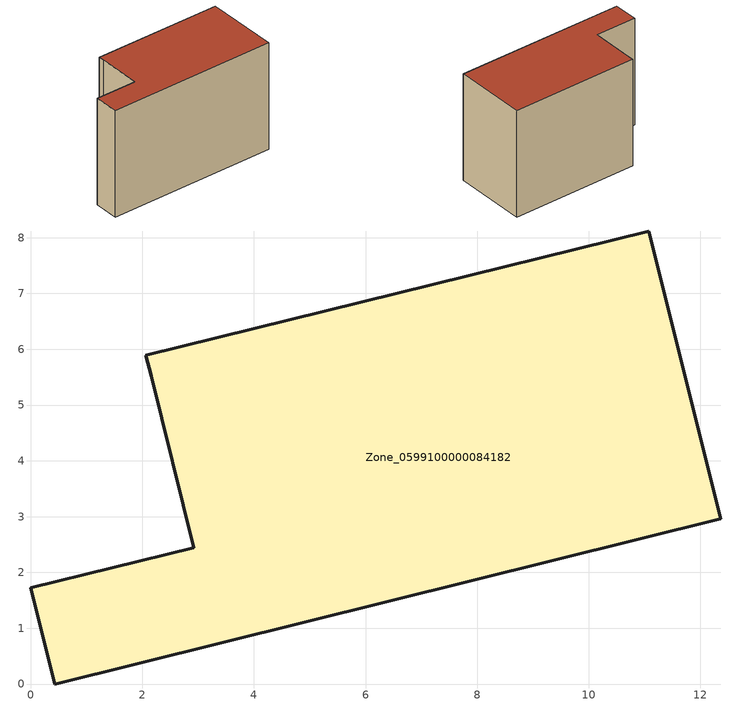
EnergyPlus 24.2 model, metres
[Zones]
Zone_0599100000084182
 floor ground (C_G): 12.37,2.96 0.43,0 0,1.73 2.92,2.44 2.16,5.52 2.06,5.89 11.08,8.12 z0
 wall outside (C_F): 0.43,0 12.37,2.96 11.08,8.12 2.06,5.89 2.16,5.52 2.92,2.44 0,1.73 0.43,0 z0:7.99
 roof outside (C_R): 2.16,5.52 2.92,2.44 0,1.73 0.43,0 12.37,2.96 11.08,8.12 2.06,5.89 z7.99
[BUILDING]
Pand.0599100000084182: North Axis=0; Terrain=City; Loads Convergence Tolerance Value=0.04; Temperature Convergence Tolerance Value=0.4; Solar Distribution=FullExterior; Maximum Number of Warmup Days=25; Minimum Number of Warmup Days=1
[Site:Location]
Rotterdam.The.Hague.AP_ZH_NLD Design_Conditions: Latitude=51.96; Longitude=4.45; Time Zone=1; Elevation=-4.5
[SITE:GROUNDTEMPERATURE:BUILDINGSURFACE]
18, 18, 18, 18, 18, 18, 18, 18, 18, 18, 18, 18
[MATERIAL] Thermal Absorptance=0.9; Solar Absorptance=0.7; Visible Absorptance=0.7
Name | Roughness | Thickness | Conductivity | Density | Specific Heat
G.TC.1975-1991 | MediumSmooth | 0.15 | 0.288461 | 540 | 1210
F.TC.1975-1991 | Rough | 0.3 | 0.230769 | 1920 | 840
R.TC.1975-1991 | MediumRough | 0.2 | 0.153846 | 1500 | 1000
[CONSTRUCTION]
C_G: G.TC.1975-1991
C_F: F.TC.1975-1991
C_R: R.TC.1975-1991
[ZONE]
Zone_0599100000084182: Type=1; Multiplier=1; Ceiling Height=Autocalculate; Volume=Autocalculate; Floor Area=autocalculate; Part of Total Floor Area=Yes
[ZONEINFILTRATION:DESIGNFLOWRATE]
Infil_Zone_0599100000084182: Zone or ZoneList or Space or SpaceList=Zone_0599100000084182; Schedule=AlwaysOn; Design Flow Rate Calculation Method=Flow/Area; Flow Rate per Floor Area=0.003; Constant Term Coefficient=1; Temperature Term Coefficient=0; Velocity Term Coefficient=0; Velocity Squared Term Coefficient=0
[HVACTEMPLATE:ZONE:IDEALLOADSAIRSYSTEM]
Zone_0599100000084182: Maximum Heating Supply Air Temperature=50; Minimum Cooling Supply Air Temperature=13; Maximum Heating Supply Air Humidity Ratio=0.0156; Minimum Cooling Supply Air Humidity Ratio=0.0077; Heating Limit=NoLimit; Cooling Limit=NoLimit; Dehumidification Control Type=ConstantSensibleHeatRatio; Cooling Sensible Heat Ratio=0.7; Dehumidification Setpoint=60; Humidification Control Type=None; Humidification Setpoint=30; Outdoor Air Method=None; Outdoor Air Flow Rate per Person=0.00944; Outdoor Air Flow Rate per Zone Floor Area=0; Outdoor Air Flow Rate per Zone=0; Demand Controlled Ventilation Type=None; Outdoor Air Economizer Type=NoEconomizer; Heat Recovery Type=None; Sensible Heat Recovery Effectiveness=0.7; Latent Heat Recovery Effectiveness=0.65
[ZONECONTROL:THERMOSTAT]
ThermostatControl_Zone_0599100000084182: Zone or ZoneList=Zone_0599100000084182; Control Type Schedule=DualSetpointControlType; Control 1=Thermostat_Zone_0599100000084182; Temperature Difference Between Cutout And Setpoint=0
[THERMOSTATSETPOINT:DUALSETPOINT]
Thermostat_Zone_0599100000084182: Heating Setpoint Temperature Schedule=HeatingSetpoint_Zone_0599100000084182; Cooling Setpoint Temperature Schedule=CoolingSetpoint_Zone_0599100000084182
[SCHEDULE:COMPACT]
HeatingSetpoint_Zone_0599100000084182: Through: 12/31, For: AllDays, Until: 24:00, 21
CoolingSetpoint_Zone_0599100000084182: Through: 12/31, For: AllDays, Until: 24:00, 24
DualSetpointControlType: Through: 12/31, For: AllDays, Until: 24:00, 4
AlwaysOn: Through: 12/31, For: AllDays, Until: 24:00, 1
